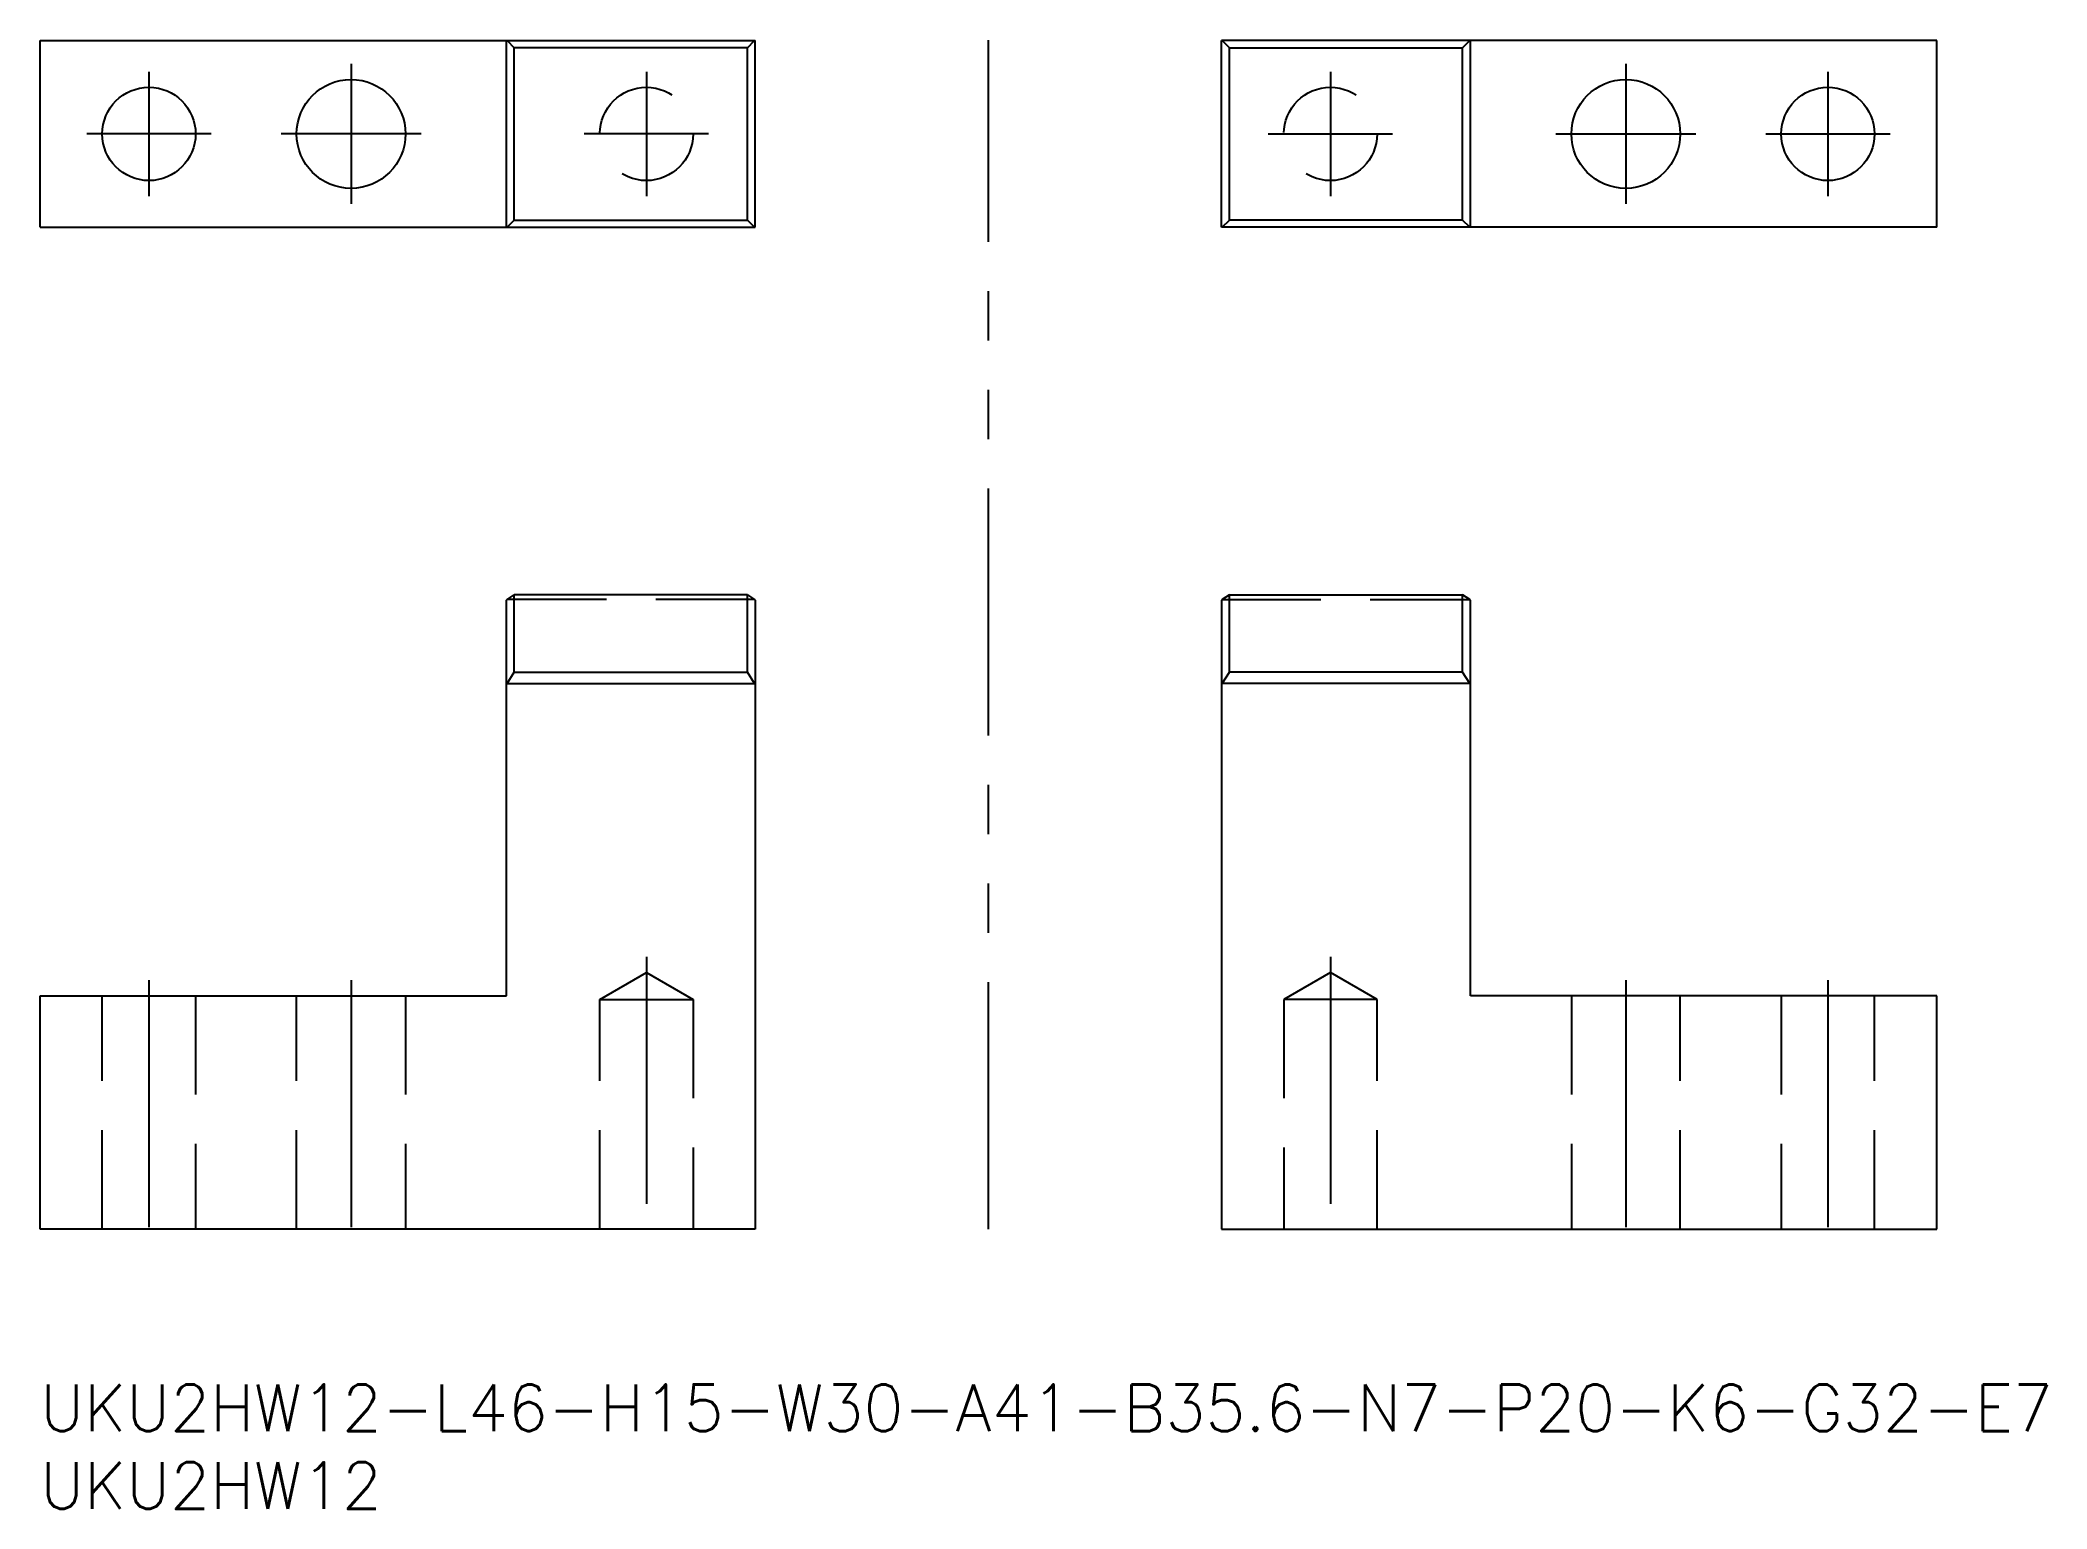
# Model space of a CAD drawing. Extents: x 0 to 129, y -8 to 86.
import ezdxf

# ---------------------------------------------------------------- set-up
doc = ezdxf.new("R2010")
doc.units = 0
doc.header["$LTSCALE"] = 0.5
for name, pattern in [('CENTER', [50.8, 31.75, -6.35, 6.35, -6.35]), ('DASHED', [19.05, 12.7, -6.35]), ('PHANTOM', [63.5, 31.75, -6.35, 6.35, -6.35, 6.35, -6.35])]:
    doc.linetypes.add(name, pattern=pattern)
for name, color, linetype in [('MSM_CENTER', 1, 'CENTER'), ('MSM_CONTINUOUS', 7, 'CONTINUOUS'), ('MSM_DASHED', 4, 'DASHED'), ('MSM_IMAGINARY', 6, 'PHANTOM'), ('MSM_PART_NUMBER', 7, 'CONTINUOUS')]:
    doc.layers.add(name, color=color, linetype=linetype)
doc.styles.get("Standard").update_dxf_attribs({"font": 'txt.shx', "height": 1, "bigfont": 'bigfont.shx'})

# ---------------------------------------------------------------- blocks, each defined once
blk = doc.blocks.new('*U40')
at = {"layer": 'MSM_PART_NUMBER'}
blk.add_text('UKU2HW12-L46-H15-W30-A41-B35.6-N7-P20-K6-G32-E7', height=3, dxfattribs=at).set_placement((0, -3))
blk = doc.blocks.new('*U41')
at = {"layer": 'MSM_PART_NUMBER'}
blk.add_text('UKU2HW12', height=3, dxfattribs=at).set_placement((0, -8))

msp = doc.modelspace()

# ---------------------------------------------------------------- linework, layer by layer
at = {"layer": 'MSM_CENTER'}
for p, q in [((7, 84.44), (7, 76.44)), ((20, 84.94), (20, 75.94)), ((39, 84.44), (39, 76.44)), ((83, 84.44), (83, 76.44)), ((102, 84.94), (102, 75.94)), ((115, 84.44), (115, 76.44)), ((11, 80.44), (3, 80.44)), ((24.5, 80.44), (15.5, 80.44)), ((43, 80.44), (35, 80.44)), ((79, 80.44), (87, 80.44)), ((97.5, 80.44), (106.5, 80.44)), ((111, 80.44), (119, 80.44)), ((39, 27.5), (39, 9)), ((83, 27.5), (83, 9)), ((7, 26), (7, 9)), ((20, 26), (20, 9)), ((102, 26), (102, 9)), ((115, 26), (115, 9))]:
    msp.add_line(p, q, dxfattribs=at)
at = {"layer": 'MSM_CONTINUOUS'}
for p, q in [((0, 86.44), (46, 86.44)), ((0, 74.44), (0, 86.44)), ((30, 74.44), (30, 86.44)), ((30.04, 86.44), (30.5, 85.98)), ((30.5, 74.89), (30.5, 85.98)), ((45.5, 85.98), (30.5, 85.98)), ((45.5, 85.98), (45.96, 86.44)), ((45.5, 74.89), (45.5, 85.98)), ((46, 74.44), (46, 86.44)), ((122, 86.44), (76, 86.44)), ((76, 74.44), (76, 86.44)), ((76.5, 85.98), (76.04, 86.44)), ((76.5, 74.89), (76.5, 85.98)), ((76.5, 85.98), (91.5, 85.98)), ((91.96, 86.44), (91.5, 85.98)), ((91.5, 74.89), (91.5, 85.98)), ((92, 74.44), (92, 86.44)), ((122, 74.44), (122, 86.44)), ((30.04, 74.44), (30.5, 74.89)), ((30.5, 74.89), (45.5, 74.89)), ((45.96, 74.44), (45.5, 74.89)), ((76.04, 74.44), (76.5, 74.89)), ((91.5, 74.89), (76.5, 74.89)), ((91.96, 74.44), (91.5, 74.89)), ((0, 74.44), (46, 74.44)), ((122, 74.44), (76, 74.44)), ((30, 50.45), (30.04, 50.5)), ((30, 25), (30, 50.45)), ((30.04, 50.5), (30.5, 50.79)), ((45.5, 50.79), (30.5, 50.79)), ((30.5, 45.81), (30.5, 50.79)), ((45.5, 45.81), (45.5, 50.79)), ((45.5, 50.79), (45.96, 50.5)), ((45.96, 50.5), (46, 50.45)), ((46, 50.45), (46, 10)), ((76.04, 50.5), (76, 50.45)), ((76, 50.45), (76, 10)), ((76.5, 50.79), (76.04, 50.5)), ((76.5, 50.79), (91.5, 50.79)), ((76.5, 45.81), (76.5, 50.79)), ((91.96, 50.5), (91.5, 50.79)), ((91.5, 45.81), (91.5, 50.79)), ((92, 50.45), (91.96, 50.5)), ((92, 25), (92, 50.45)), ((30.04, 45.1), (30.5, 45.81)), ((30.5, 45.81), (45.5, 45.81)), ((45.96, 45.1), (45.5, 45.81)), ((76.04, 45.1), (76.5, 45.81)), ((91.5, 45.81), (76.5, 45.81)), ((91.96, 45.1), (91.5, 45.81)), ((30, 45.05), (30.04, 45.1)), ((30.04, 45.1), (45.96, 45.1)), ((45.96, 45.1), (46, 45.05)), ((76.04, 45.1), (76, 45.05)), ((91.96, 45.1), (76.04, 45.1)), ((92, 45.05), (91.96, 45.1)), ((0, 10), (0, 25)), ((0, 25), (30, 25)), ((122, 25), (92, 25)), ((122, 10), (122, 25)), ((46, 10), (0, 10)), ((76, 10), (122, 10))]:
    msp.add_line(p, q, dxfattribs=at)
for centre, radius in [((20, 80.44), 3.5), ((102, 80.44), 3.5), ((7, 80.44), 3), ((115, 80.44), 3)]:
    msp.add_circle(centre, radius, dxfattribs=at)
at = {"layer": 'MSM_DASHED'}
for p, q in [((45.96, 50.5), (30.04, 50.5)), ((76.04, 50.5), (91.96, 50.5)), ((36, 24.77), (39, 26.5)), ((39, 26.5), (42, 24.77)), ((83, 26.5), (80, 24.77)), ((86, 24.77), (83, 26.5)), ((4, 10), (4, 25)), ((10, 25), (10, 10)), ((16.5, 10), (16.5, 25)), ((23.5, 25), (23.5, 10)), ((36, 24.77), (42, 24.77)), ((36, 10), (36, 24.77)), ((42, 24.77), (42, 10)), ((86, 24.77), (80, 24.77)), ((80, 24.77), (80, 10)), ((86, 10), (86, 24.77)), ((98.5, 25), (98.5, 10)), ((105.5, 10), (105.5, 25)), ((112, 25), (112, 10)), ((118, 10), (118, 25))]:
    msp.add_line(p, q, dxfattribs=at)
for centre in [(39, 80.44), (83, 80.44)]:
    msp.add_circle(centre, 3, dxfattribs=at)
at = {"layer": 'MSM_IMAGINARY'}
msp.add_line((61, 10), (61, 86.47), dxfattribs=at)

# ---------------------------------------------------------------- block references
at = {"layer": 'MSM_CONTINUOUS'}
for name in ['*U40', '*U41']:
    msp.add_blockref(name, (0, 0), dxfattribs=at)

doc.saveas('drawing.dxf')
